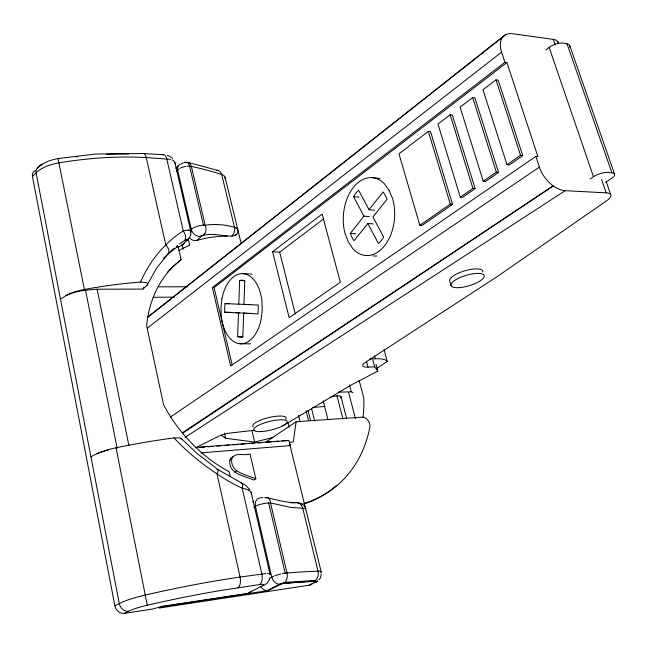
<?xml version="1.0" encoding="UTF-8"?>
<svg xmlns="http://www.w3.org/2000/svg" width="647" height="647" viewBox="0 0 647 647"><rect width="100%" height="100%" fill="white"/><g stroke="black" fill="none" stroke-linecap="round" stroke-linejoin="round"><path stroke-width="0.97" d="M252.637 313.463L243.652 313.197L242.827 337.03A28.517 16.814 -88.4 0 1 237.659 336.658L238.484 312.938L224.719 312.234A28.517 16.814 -88.4 0 1 225.019 303.597L229.038 303.718M250.154 304.591L238.783 304.187L239.608 280.483A28.517 16.814 -88.4 0 1 244.776 280.588L243.951 304.413L258.218 305.028A28.517 16.814 -88.4 0 1 257.91 313.924L243.652 313.197M303.726 503.52A142.469 113.646 53.1 0 0 369.849 427.149A7.465 5.702 58.5 0 0 361.908 417.169L296.148 421.747L293.261 441.998L289.508 442.297M321.389 574.261L320.225 578.305L318.906 579.947M188.463 230.122A16.102 4.27 -26.3 0 1 189.773 230.348A15.738 4.125 -25.4 0 1 190.825 231.642L190.517 232.661M181.233 439.159L181.346 438.617L180.133 437.882L174.027 437.938A193.138 44.271 -12.4 0 0 116.039 447.773A29.972 7.635 -12.2 0 0 98.91 452.811L96.856 453.798M189.611 237.635L190.881 234.392L190.825 231.642M66.034 295.59A24.578 8.791 -11 0 1 85.525 290.26A103.795 35.253 -10.9 0 1 97.131 289.225L143.044 289.08L147.128 285.165L147.767 283.677L146.505 282.585L140.528 282.068A186.247 60.106 -11.4 0 0 84.393 289.468A28.808 10.295 -11 0 0 67.984 294.482L60.478 299.084M282.707 583.61L283.912 582.745L268.238 590.565L161.629 606.749L159.34 608.026L309.193 585.212A8.176 6.624 66.4 0 0 311.991 583.893M269.912 578.83L267.138 583.246M140.528 282.068C146.545 268.279 154.981 255.468 165.794 244.97A153.873 120.706 53 0 1 183.255 230.963L166.708 158.733A7.699 3.704 -87.5 0 0 162.89 154.851M147.128 285.165L156.525 268.198L167.985 253.996A145.349 114.325 53 0 1 174.221 248.165M255.832 478.78C246.539 474.663 230.114 472.682 231.763 458.933C234.222 451.663 244.647 456.095 250.041 453.959L255.832 478.78L253.85 480.042C244.582 475.941 228.173 473.968 229.822 460.243L231.011 457.906L233.211 456.75M179.809 164.322L177.933 166.214L177.424 168.018A7.594 5.694 43.3 0 0 177.577 170.056L191.31 229.434A7.683 5.904 45.4 0 0 200.214 236.462C209.701 232.362 220.174 235.54 230 236.131C233.777 236.567 239.058 234.497 237.861 229.847A14.93 5.928 -12.9 0 0 236.066 228.011M373.295 223.902L367.811 223.466L354.103 240.692A31.735 20.793 -85.1 0 1 350.318 233.421L363.938 216.163L369.413 216.624M363.938 216.163L353.561 196.639A31.735 20.793 -85.1 0 1 358.575 190.161L369.033 209.709L383.073 191.941A31.735 20.793 -85.1 0 1 387.068 199.26L372.947 217.012L383.679 237.069A31.735 20.793 -85.1 0 1 378.455 243.498L367.811 223.466M185.697 162.712A7.538 4.99 -78.7 0 1 191.358 166.408L205.204 225.245A7.659 5.75 80 0 1 204.784 233.785L203.498 235.176L200.214 236.462M175.758 168.285L178.418 165.454M176.243 171.471L179.219 168.754M266.386 583.473A8.581 7.133 66.3 0 1 262.561 585.681L247.761 593.38L162.389 606.328L152.474 609.07L124.547 613.324A8.888 7.974 68.1 0 1 114.875 605.818L32.463 176.534L36.086 172.822A8.079 6.033 42.2 0 1 38.771 166.958M235.54 235.185L236.535 234.521M189.87 230.833L191.763 229.03A9.268 3.405 -15.3 0 1 205.269 225.221C215.03 223.781 225.059 224.541 234.505 227.356A14.857 5.952 -13.8 0 1 236.123 227.987M177.974 247.461A143.982 114.009 53 0 1 182.066 245.124L186.611 240.741A7.804 6.049 44.9 0 0 189.037 237.546M189.797 238.306A7.643 5.896 45.4 0 0 196.995 240.409L201.363 236.244M163.489 258.331A144.451 114.123 53 0 1 178.095 246.442L181.087 259.609L178.281 262.261A131.478 104.07 53 0 0 167.654 272.023M282.141 583.723L283.014 582.898M317.572 580.707A8.209 6.632 66.3 0 1 315.057 582.551L314.499 582.567L317.208 581.192L309.193 585.212M264.955 497.478C275.323 499.055 285.594 502.994 296.342 502.654A8.112 6.446 -89.4 0 1 302.747 508.267L318.033 571.172A8.306 6.575 88.7 0 1 315.51 580.391L284.874 582.421L282.965 583.57M202.77 235.403L204.784 233.785M503.625 36.143L147.476 317.41L505.59 34.76M545.971 49.876L549.149 47.393A10.603 4.578 -20.5 0 1 563.052 43.09L567.007 43.826A10.587 4.553 -20.5 0 1 569.764 47.174M147.314 328.166L501.587 52.164L504.911 62.282L506.908 62.524L537.883 156.542L535.87 156.396L230.647 365.951L212.345 287.519L504.911 62.282M37.93 167.436C43.511 162.381 50.822 159.89 58.101 158.539L95.796 154.018L143.06 153.501L163.473 154.722M212.345 287.519L214.084 287.583L506.908 62.524M428.354 131.373L398.956 153.776L419.846 225.277L422.062 225.463L452.536 204.323L430.562 131.681L428.354 131.373L450.32 204.112L452.536 204.323M450.15 114.762L437.979 124.038L460.3 197.173L462.524 197.4L475.149 188.641L452.366 115.101L450.15 114.762L472.925 188.398L475.149 188.641M472.682 97.584L460.098 107.176L483.252 181.225L485.476 181.475L498.546 172.417L474.906 97.956L472.682 97.584L496.314 172.151L498.546 172.417M495.998 79.824L482.977 89.747L507.005 164.726L509.238 165.001L522.76 155.62L498.222 80.22L495.998 79.824L520.528 155.32L522.76 155.62M272.581 251.74L322.117 214.06L340.33 282.246L289.169 317.726L272.581 251.74L279.658 252.16L323.686 218.888M283.192 583.545L289.743 582.996A373.634 46.56 -13 0 1 313.649 581.499L315.51 580.391M419.846 225.277L450.32 204.112M460.3 197.173L472.925 188.398M483.252 181.225L496.314 172.151M507.005 164.726L520.528 155.32M170.371 417.04L539.396 167.104L535.87 156.396M229.822 460.243L231.763 458.933M265.966 441.974L296.148 421.747M376.481 368.612L387.229 361.414L384.043 349.784M182.85 433.094L553.193 185.899A25.322 15.73 53.3 0 0 565.235 190.671L606.182 192.855A16.288 5.419 -18.8 0 1 606.805 200.651L497.729 276.253L365.029 362.611A12.9 3.591 -15.1 0 0 368.022 367.132L374.71 366.841L377.824 371.119L351.022 385.078L285.748 424.117A11.856 3.017 -13.9 0 1 282.294 425.75M182.268 432.875L553.193 185.899A25.16 15.633 53.3 0 1 539.388 167.104M590.121 178.928L593.461 176.712A10.983 3.785 -19.1 0 1 607.897 172.369L611.876 172.789A10.959 3.769 -19.2 0 1 611.326 178.556A84.919 27.586 -19.7 0 0 605.608 182.503M234.683 472.261L236.632 470.976M185.082 437.34L565.235 190.671M179.559 243.968A145.349 114.325 53 0 1 184.452 240.644L187.209 239.269M253.713 507.345L255.379 506.334A9.875 2.264 -11.5 0 1 270.519 502.913L290.794 507.442L303.758 508.316M269.095 578.426L273.697 576.17M114.891 605.81L119.283 603.53A31.072 4.958 -13.2 0 1 145.462 594.989A199.551 28.533 -13.4 0 1 240.086 577.067L265.893 573.533M124.547 613.324L128.591 611.269A22.241 3.421 -13.3 0 1 147.265 605.22A191.803 26.422 -13.4 0 1 221.161 590.42L259.56 584.573A8.565 1.31 -14 0 1 262.561 585.681M196.704 447.198L218.298 436.442A11.921 3.025 -13.4 0 1 231.084 432.9L254.902 430.231M180.675 163.982L181.621 163.796M221.128 435.116L225.585 438.254L254.692 442.079L273.139 437.429M314.038 582.81L315.057 582.551M282.335 573.695L285.181 573.193A10.053 1.569 -14.1 0 1 287.025 572.983A381.034 49.309 -12.9 0 1 318.033 571.172A16.264 2.475 -14.3 0 1 320.386 572.943M324.77 406.429L312.339 407.545M264.987 497.664L266.637 497.389A8.314 5.241 -72.6 0 1 270.535 502.897L287.025 572.983A8.516 6.025 86.6 0 1 284.874 582.421M183.91 162.421L185.26 162.235M201.136 452.86L290.43 445.589L290.082 444.133M291.239 502.937C296.763 502.088 304.252 502.452 305.91 509.1L305.667 508.817M195.879 447.409L288.788 440.437L321.203 571.827M199.931 447.425L204.945 447.028M207.954 446.794L212.968 446.398M216.98 446.082L220.991 445.767M225.002 445.451L229.014 445.136M233.017 444.821L238.031 444.424M241.04 444.19L245.051 443.874M249.063 443.551L254.077 443.163M258.088 442.847L262.1 442.532M266.111 442.216L271.125 441.82M274.134 441.577L278.145 441.262M282.157 440.947L287.171 440.558M186.943 166.263L189.595 166.182A9.058 3.906 -12.5 0 1 191.358 166.408A346.153 125.494 -9.1 0 1 221.654 174.447A14.703 6.203 -13 0 1 225.002 178.831M314.612 581.038L284.073 583.076L289.743 582.996M280.652 584.217L279.536 584.281L267.13 590.63A8.354 6.931 66.7 0 1 261.024 587.064M369.647 359.004L375.373 358.778A29.358 8.12 -14.9 0 1 387.229 361.414M338.332 392.163L351.272 391.807A22.022 5.774 -14.5 0 1 352.955 392.705M188.414 230.154L187.573 230.17A16.668 4.505 -26.9 0 0 183.206 231.011M153.177 297.28L174.391 297.135M158.652 286.839L187.67 286.775M239.997 343.759L247.785 343.816A34.946 20.753 -88.4 0 0 250.502 343.727M237.659 336.658L242.965 336.715M224.719 312.234L231.755 312.404M238.484 312.938L244.542 313.083M239.608 280.483L244.655 280.693M225.019 303.597L238.783 304.187M242.431 273.624L249.232 273.932M235.694 312.606L239.641 312.8M350.318 233.421L355.777 233.818M369.033 209.709L374.516 210.194M353.561 196.639L359.02 197.157M371.888 177.626L379.918 178.491M558.24 42.864A15.625 6.818 -20.3 0 0 553.314 39.394L512.853 33.741A24.465 14.719 50.3 0 0 501.571 52.164M170.565 159.34L146.246 157.553A180.748 71.93 -10.4 0 0 59.079 162.826A27.878 12.244 -9.9 0 0 36.086 172.822L119.283 603.53A8.912 7.578 69 0 0 128.591 611.269M188.075 162.429L218.128 170.476M167.411 155.417L169.619 156.21L172.539 158.378M182.163 163.101L183.085 163.448M248.343 490.094L247.34 489.642A17.59 5.661 1.3 0 0 243.66 488.469L242.196 488.17A153.873 120.706 53 0 1 217.004 473.879C201.379 463.584 186.805 451.622 174.027 437.938M300.637 503.293L302.028 503.956M242.957 483.665L245.884 485.598L249.799 489.561M217.724 469.431L241.63 483.018M217.99 469.617L196.874 453.353L180.958 438.189M281.558 583.885L281.081 583.368L280.167 583.651L281.283 583.966L279.536 584.281A8.468 6.971 66.2 0 1 271.732 577.043L255.379 506.334A8.257 6.785 61.2 0 1 261.145 497.656L262.464 497.794A1.666 0.582 0.4 0 1 262.957 497.608M569.789 45.662L614.585 174.197M567.007 43.826L611.876 172.789M557.924 41.853L558.579 43.761M606.085 181.225L610.703 194.585M553.314 39.394L555.28 45.112M601.589 179.51L606.182 192.855M549.149 47.393L593.461 176.712M451.056 285.659L449.738 281.186A17.283 5.459 -16.6 0 1 465.589 270.575A17.283 5.459 -16.6 0 1 482.84 271.942M374.581 355.858L375.373 358.778M375.988 364.342L377.824 371.119M372.874 360.039L374.71 366.841M366.453 361.285L368.022 367.132M359.15 380.485L363.808 398.059A134.463 107.386 53.1 0 1 362.999 417.372M349.485 384.973L351.272 391.807M348.628 392.559L355.478 418.755M340.912 396.498L346.477 417.954M336.99 395.762L343.007 419.062M323.241 400.994L327.972 419.563M279.658 252.16L295.315 314.013M311.514 408.386L314.685 421.003M308.077 410.643L310.52 420.413M306.071 410.764L308.482 420.396M298.51 415.431L299.957 421.278M287.988 422.265L289.185 427.149M225.067 177.286L241.202 243.555M251.942 430.376L254.692 442.079M203.449 225.172L189.595 166.182A7.554 3.736 -87.6 0 0 185.179 162.648M268.675 502.921L285.181 573.193M214.084 287.583L232.176 364.957M174.836 162.389L190.76 231.222M251.19 492.674L269.993 574.132M182.074 244.259L183.19 249.152M224.46 433.328L225.585 438.254M230.332 476.702L229.216 471.776A131.907 104.167 53 0 1 163.521 404.593L146.626 325.643A131.907 104.167 53 0 1 181.087 259.609M188.22 238.694L189.676 245.334A141.2 112.044 53.1 0 0 179.057 250.478M97.131 289.225L128.915 445.637M85.525 290.26L117.156 448.29M84.393 289.468L58.117 158.936M116.039 447.773L147.265 605.22M253.341 426.842A17.186 4.416 -13.8 0 1 269.201 417.485A17.186 4.416 -13.8 0 1 285.756 419.264M376.845 255.961A38.877 25.645 -85.1 0 1 373.004 255.913M250.203 273.98A34.946 20.753 -88.4 0 1 252.007 274.142M330.334 397.137A9.171 2.402 -14.5 0 1 340.751 397.719M323.872 402.013A9.171 2.402 -14.5 0 1 323.314 401.003M186.74 240.676A7.489 1.011 -34.2 0 0 187.63 239.463A7.885 1.011 -35.8 0 0 187.104 239.358M183.983 243.24A7.764 6.041 44.8 0 1 182.066 245.124M143.044 289.08A144.451 114.123 53 0 1 143.82 287.276M176.186 246.539A145.349 114.325 53 0 1 177.521 245.496M183.255 230.963A7.861 4.853 57.4 0 1 184.452 240.644M167.985 253.996A7.982 4.893 43.8 0 0 165.794 244.97L146.246 157.553A7.78 3.647 -87.6 0 0 142.486 153.638M251.198 493.782A16.321 5.435 -1.4 0 0 251.279 493.224A16.644 5.564 -0.8 0 0 250.567 491.583A17.04 5.661 0.1 0 0 248.456 490.07M267.47 573.509A17.089 2.709 -13.9 0 1 270.034 574.56M259.56 584.573A8.702 4.505 83.1 0 0 261.849 573.954L242.196 488.17A8.468 2.928 -65.4 0 0 241.161 482.953M172.118 159.89A15.382 6.721 -12 0 1 175.022 163.424M251.562 591.18A8.443 7.085 66.8 0 1 247.761 593.38M237.829 587.791A8.791 4.448 83.3 0 0 240.086 577.067L217.004 473.879A8.524 2.054 -55.7 0 0 216.866 469.585M75.553 156.906A173.121 69.585 -10.3 0 1 77.47 156.671M106.634 154.277A173.121 69.585 -10.3 0 1 128.81 153.97M32.455 176.534A8.079 6.333 36.5 0 1 35.415 170.476M90.952 456.863A25.573 6.519 -12.2 0 1 104.927 450.983M106.415 450.563A25.573 6.519 -12.2 0 1 107.928 450.166M180.287 168.155A9.058 3.906 -12.5 0 1 185.552 166.457M274.926 575.717A10.053 1.569 -14.1 0 1 280.814 574.035M196.995 240.409A143.537 113.904 53.1 0 1 227.105 236.171M231.901 236.034A7.457 5.588 -73.6 0 0 234.505 227.356L221.654 174.447A7.36 5.475 -73 0 0 216.389 170.428M252.621 501.894A8.209 6.777 61.3 0 1 253.689 501.247M313.649 581.499A8.144 1.197 -14.3 0 1 315.105 582.13M336.157 485.695A142.178 113.581 53.1 0 1 304.543 503.795M286.904 440.753A15.738 3.833 -13.9 0 1 286.621 440.947M303.686 508.34A16.094 2.903 -13.8 0 1 305.643 508.825M221.921 298.849L220.991 307.737L221.298 316.674A35.1 20.696 -88.4 0 0 240.288 343.783A35.1 20.696 -88.4 0 0 261.234 318.89L262.213 309.67L261.873 300.394A35.1 20.696 -88.4 0 0 242.722 273.632A35.1 20.696 -88.4 0 0 221.921 298.849M40.907 165.106L37.219 168.066L41.926 164.338L40.907 165.106M389.154 190.436L384.35 183.708A39.063 25.597 -85.1 0 0 353.311 187.484A39.063 25.597 -85.1 0 0 345.077 233.64L348.345 241.921L352.874 248.699A39.063 25.597 -85.1 0 0 384.455 245.884A39.063 25.597 -85.1 0 0 392.68 198.872L389.154 190.436M260.967 431.606A17.202 4.375 -13.9 0 0 287.066 422.224A17.202 4.375 -13.9 0 0 263.111 423.348A17.202 4.375 -13.9 0 0 260.967 431.606M458.505 287.68A17.299 5.411 -16.6 0 0 484.207 276.406A17.299 5.411 -16.6 0 0 460.017 277.547A17.299 5.411 -16.6 0 0 458.505 287.68"/></g></svg>
